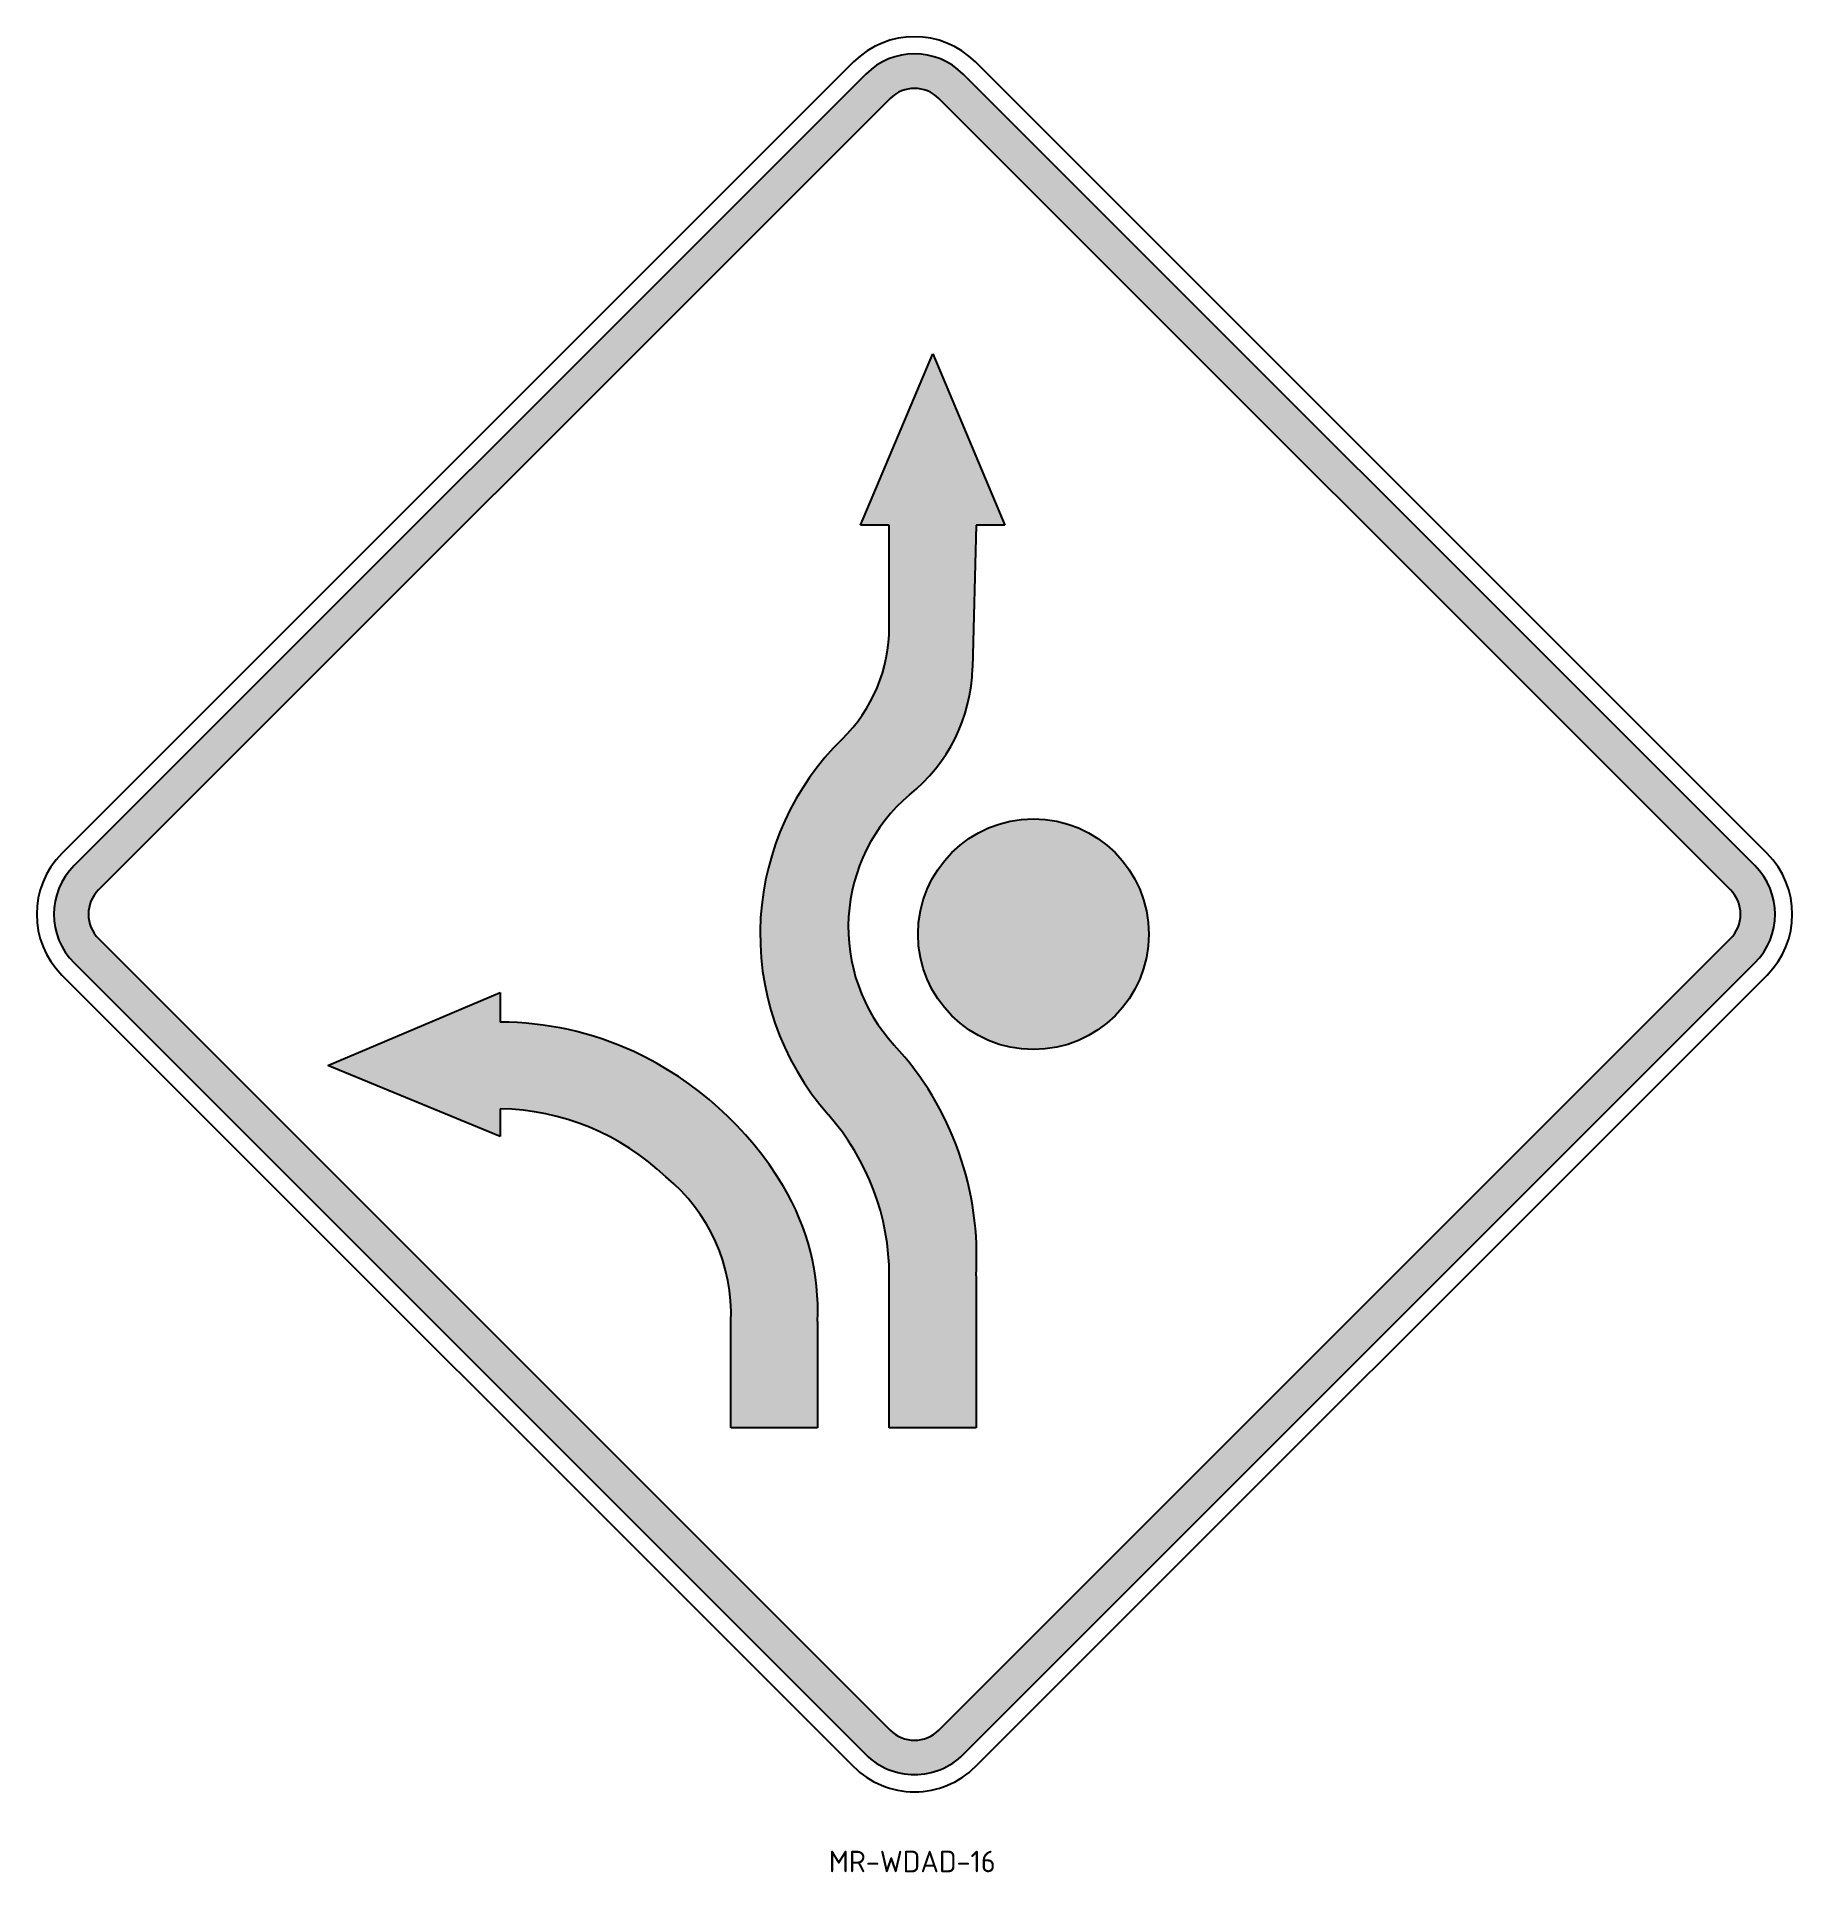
# Model space of a CAD drawing. Extents: x 126 to 330, y 43 to 256.
import ezdxf

# ---------------------------------------------------------------- set-up
doc = ezdxf.new("R2010")
doc.units = 0
doc.header["$MEASUREMENT"] = 0
doc.linetypes.add('CENTERX2', pattern=[101.60000000000001, 63.5, -12.7, 12.7, -12.7])
doc.layers.get('DEFPOINTS').update_dxf_attribs({"linetype": 'CONTINUOUS'})
for name, color, linetype in [('L25', 1, 'CONTINUOUS'), ('L35', 3, 'CONTINUOUS'), ('T25', 1, 'CONTINUOUS'), ('TBLK25', 1, 'CONTINUOUS')]:
    doc.layers.add(name, color=color, linetype=linetype)
doc.styles.add('ISO', font='iso3098b.shx')

msp = doc.modelspace()

# ---------------------------------------------------------------- hatches: boundary and pattern name
at = {"layer": 'T25', "linetype": 'CENTERX2'}
for points in [[(225.5697246347443, 138.6185873679761, -0.425425880742793), (227.3193004322942, 167.6860373610517, 0.2220223870691203), (234.6519328019618, 182.4357886421008), (235.0565939169628, 199.0191634293272), (238.3897939099331, 199.0191634293272), (230.0233939259633, 218.9061550827305), (221.6569939419935, 199.019163429328), (224.9901939349625, 199.0191634293272), (224.9901939349635, 187.2071750882565, -0.2015127546239628), (219.5104539474893, 174.1627847790608, 0.185545032474054), (210.0509094696338, 153.4537882385477, 0.1986265208293989), (217.923843950673, 130.5125839104137, -0.1826758136815971), (224.9901939349626, 111.8167791750382), (224.9901939349626, 94.17042143076979), (235.0565939169628, 94.17042143077008), (235.0565939169628, 111.8167791750379, 0.2048677249037895)], [(255.1208567490822, 151.5014611884055, 1.00000004358433), (228.3220568086407, 151.5014611884055, 1.00000004358433)]]:
    msp.add_hatch(color=256, dxfattribs=at).paths.add_polyline_path(points)
h = msp.add_hatch(color=256, dxfattribs=at)
edge = h.paths.add_edge_path()
edge.add_line((159.8022257691532, 136.2576660899105), (179.8014257269754, 144.7157178334698))
edge.add_line((179.8014257269754, 144.7157178334698), (179.8014257269754, 141.2896554436989))
edge.add_arc((179.8014257269751, 104.4798541183098), 36.80980132538909, 65.07710705207018, 89.99999999999972, ccw=False)
edge.add_arc((178.5439785409976, 101.7737478135196), 39.79378938809117, 30.914508723072515, 65.07710705207012, ccw=False)
edge.add_arc((188.5259133311289, 107.7512461217819), 28.15894911502718, -2.5401404684067757, 30.9145087230728, ccw=False)
edge.add_line((216.6571939525377, 106.5032614014273), (216.6571939525377, 94.17042143077035))
edge.add_line((216.6571939525377, 94.17042143077035), (206.5907939705376, 94.17042143077035))
edge.add_line((206.5907939705376, 94.17042143077035), (206.5911939642042, 106.5032614014275))
edge.add_arc((186.1131148939678, 107.3965791152342), 20.49755446253661, 357.502162936629, 410.930445712416)
edge.add_arc((179.298273332276, 102.6759750766356), 28.55175077648938, 46.27835575709052, 88.99025453027086)
edge.add_line((179.8014257269754, 131.2232921146774), (179.8014257269754, 128.0025680901462))
edge.add_line((179.8014257269754, 128.0025680901462), (159.8022257691532, 136.2576660899105))
at = {"layer": 'TBLK25', "linetype": 'CENTERX2'}
h = msp.add_hatch(color=256, dxfattribs=at)
h.paths.add_polyline_path([(322.6657764335627, 156.6433274430033, -0.1988724069901178), (323.837349259805, 153.8155153540455), (327.8373492125568, 153.8161301594112, 0.1988724144194797), (325.494203560037, 159.4717545660214), (233.5703220017767, 251.3956362366107, 0.1988724183882038), (227.9146974758601, 253.7387818960613), (227.9140826704944, 249.7387819433095, -0.1988724146099905), (230.7418948753024, 248.5672091135926)])
h.paths.add_polyline_path([(225.0850406258062, 248.5672091170499, -0.1989523207601033), (227.9140826704944, 249.7387819433096), (227.9146974758601, 253.7387818960613, 0.1989523169817702), (222.256613502789, 251.3956362435251), (130.3327319485392, 159.4717548016631, 0.1988724221665022), (127.9895862890699, 153.816130159444), (131.9895862418217, 153.8155153540783, -0.1988724221665001), (133.1611590715563, 156.6433276751879)])
h.paths.add_polyline_path([(222.2566136159156, 56.2341646363467, 0.1989523133510655), (227.914697475894, 53.89101898058061), (227.9140826705283, 57.89101893333238, -0.1989523133510666), (225.0850407405393, 59.06259176121539), (133.1611590699498, 150.9864734238438, -0.1989523133735744), (131.9895862418217, 153.8155153540783), (127.9895862890699, 153.816130159444, 0.1989523133735746), (130.3327319453261, 148.1580462989751)])
h.paths.add_polyline_path([(230.741894989785, 59.06259176121438, -0.19887242199628), (227.9140826705284, 57.89101893333239), (227.914697475894, 53.8910189805806, 0.1988724219962836), (233.5703221144077, 56.23416463634472), (325.4942035563337, 148.1580460702459, 0.1989523208032523), (327.8373492125568, 153.8161301594112), (323.837349259805, 153.8155153540455, -0.1989523282328412), (322.665776431711, 150.9864731951155)])

# ---------------------------------------------------------------- linework, layer by layer
at = {"layer": 'DEFPOINTS', "color": 0, "linetype": 'BYBLOCK'}
msp.add_point((241.7214567788616, 151.5014611884055), dxfattribs=at)
at = {"layer": 'L25'}
for centre in [(241.7214567788615, 151.5014611884055), (241.7229939029036, 151.501461306526)]:
    msp.add_circle(centre, 13.39939997022075, dxfattribs=at)
at = {"layer": 'L35'}
for p, q in [((220.842399940972, 252.8098498064542), (128.918518382708, 160.8859683605781)), ((326.908417118954, 160.8859681318504), (234.9845355647053, 252.8098497984283)), ((128.918518382708, 146.743832736847), (220.8424000492837, 54.81995107823252)), ((234.9845356770279, 54.81995107421858), (326.9084171229649, 146.7438325121309))]:
    msp.add_line(p, q, dxfattribs=at)
for centre, radius, start, end in [((227.9134677488257, 245.7387819905722), 10.00000000000335, 44.99999996749333, 134.9999999674743), ((135.9895861945736, 153.8149005487126), 10.00000000000008, 135, 225), ((319.8373493070883, 153.8149003199852), 10.00000000000003, 315.000000032502, 44.99999999999741), ((227.9134678651626, 61.89101888608366), 9.999999999999478, 224.9999999674758, 315.0000000000005)]:
    msp.add_arc(centre, radius, start, end, dxfattribs=at)
at = {"layer": 'T25', "linetype": 'CENTERX2'}
for points in [[(230.0233939259633, 218.9061550827304), (238.3897939099331, 199.0191634293272), (235.0565939169628, 199.0191634293272), (234.6519328019618, 182.4357886421006, -0.2220223870691221), (227.319300432294, 167.6860373610516, 0.4254258807427898), (225.5697246347443, 138.6185873679761, -0.2048677249037879), (235.0565939169628, 111.8167791750381), (235.0565939169628, 94.17042143077009), (224.9901939349626, 94.1704214307698), (224.9901939349626, 111.8167791750381, 0.1826758136815969), (217.9238439506731, 130.5125839104136, -0.1986265208293999), (210.0509094696338, 153.4537882385477, -0.1855450324740541), (219.5104539474893, 174.1627847790608, 0.2015127546238871), (224.9901939349635, 187.2071750882512), (224.9901939349626, 199.0191634293272), (221.6569939419935, 199.019163429328)], [(159.8022257691532, 136.2576660899105), (179.8014257269754, 144.7157178334698), (179.8014257269754, 141.2896554436989, -0.1091773458836074), (195.3130095940649, 137.8617689757421, -0.1501763938528283), (212.6844567428125, 122.2181461175823, -0.147019171283786), (216.6571939525377, 106.5032614014273), (216.6571939525377, 94.17042143077035), (206.5907939705376, 94.17042143077035), (206.5911939642042, 106.5032614014275, 0.2374419632601017), (199.0319721232236, 123.3104996515056, 0.1885538516844975), (179.8014257269754, 131.2232921146774), (179.8014257269754, 128.0025680901462)]]:
    msp.add_lwpolyline(points, format="xyb", close=True, dxfattribs=at)
at = {"layer": 'TBLK25', "color": 1}
for p, q in [((222.2566135024805, 251.3956362432166), (130.3327319442166, 159.4717547973405)), ((325.494203555717, 159.4717545703414), (233.5703220014681, 251.3956362369194)), ((225.0850406254976, 248.5672091167414), (133.1611590672337, 156.6433276708652)), ((322.6657764292427, 156.6433274473233), (230.7418948749937, 248.5672091139012)), ((133.1611590696435, 150.9864734241501), (225.0850407362192, 59.0625917655355)), ((230.7418949900937, 59.06259176152309), (322.6657764360309, 150.9864731994354)), ((130.3327319450199, 148.1580462992814), (222.2566136115954, 56.23416464066685)), ((233.5703221147164, 56.23416463665342), (325.4942035606535, 148.1580460745657))]:
    msp.add_line(p, q, dxfattribs=at)
for centre, radius, start, end in [((227.9134677488257, 245.7387819905722), 8.000000000003347, 44.99999996749333, 134.9999999674743), ((227.9134677488257, 245.7387819905722), 4.000000000003347, 44.99999996749333, 134.9999999674743), ((135.9895861945736, 153.8149005487126), 8.00000000000008, 135, 225), ((319.8373493070883, 153.8149003199852), 8.000000000000032, 315.000000032502, 44.99999999999741), ((135.9895861945736, 153.8149005487126), 4.00000000000008, 135, 225), ((319.8373493070883, 153.8149003199852), 4.000000000000031, 315.000000032502, 44.99999999999741), ((227.9134678651626, 61.89101888608366), 3.999999999999476, 224.9999999674758, 315.0000000000005), ((227.9134678651626, 61.89101888608366), 7.999999999999476, 224.9999999674758, 315.0000000000005)]:
    msp.add_arc(centre, radius, start, end, dxfattribs=at)

# ---------------------------------------------------------------- texts
at = {"layer": 'T25', "linetype": 'CENTERX2', "style": 'ISO'}
msp.add_text('MR-WDAD-16', height=2.5, dxfattribs=at).set_placement((217.9653859382884, 42.5547932215386))

doc.saveas('drawing.dxf')
